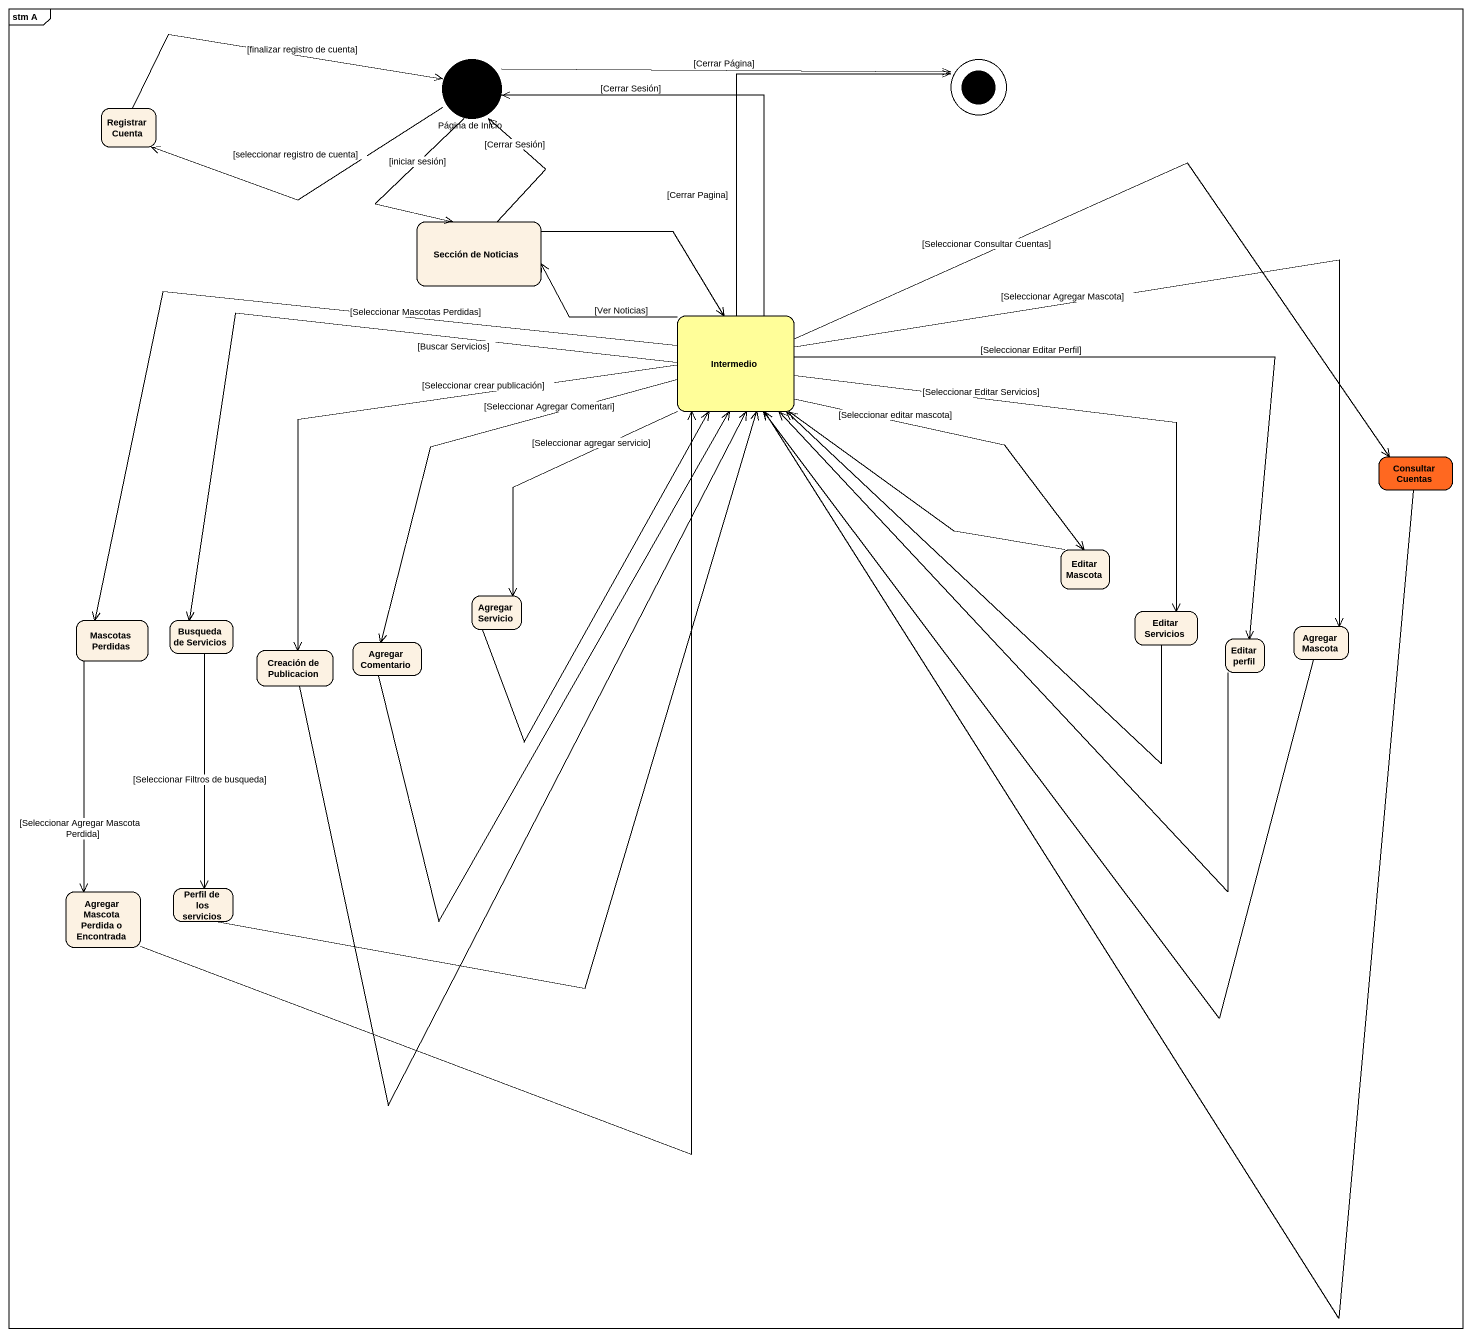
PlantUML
@startuml
mainframe stm A
hide empty description
state "Página de Inicio" as Página_de_Inicio <<start>>
state final1 <<end>>
state "Registrar Cuenta" as Registrar_Cuenta
state "Sección de Noticias" as Sección_de_Noticias
state Intermedio #FFFE99
state "Consultar Cuentas" as Consultar_Cuentas #FF6820
state "Editar Mascota" as Editar_Mascota
state "Mascotas Perdidas" as Mascotas_Perdidas
state "Busqueda de Servicios" as Busqueda_de_Servicios
state "Agregar Servicio" as Agregar_Servicio
state "Editar Servicios" as Editar_Servicios
state "Creación de Publicacion" as Creación_de_Publicacion
state "Agregar Comentario" as Agregar_Comentario
state "Editar perfil" as Editar_perfil
state "Agregar Mascota" as Agregar_Mascota
state "Agregar Mascota Perdida o Encontrada" as Agregar_Mascota_Perdida_o
state "Perfil de los servicios" as Perfil_de_los_servicios
Página_de_Inicio -right-> final1 : [Cerrar Página]
Página_de_Inicio -left-> Registrar_Cuenta : [seleccionar registro de cuenta]
Página_de_Inicio --> Sección_de_Noticias : [iniciar sesión]
Registrar_Cuenta -right-> Página_de_Inicio : [finalizar registro de cuenta]
Sección_de_Noticias -up-> Página_de_Inicio : [Cerrar Sesión]
Sección_de_Noticias -right-> Intermedio
Intermedio -up-> Página_de_Inicio : [Cerrar Sesión]
Intermedio -up-> final1 : [Cerrar Pagina]
Intermedio -left-> Sección_de_Noticias : [Ver Noticias]
Intermedio -right-> Consultar_Cuentas : [Seleccionar Consultar Cuentas]
Intermedio -right-> Editar_Mascota : [Seleccionar editar mascota]
Intermedio -left-> Mascotas_Perdidas : [Seleccionar Mascotas Perdidas]
Intermedio -left-> Busqueda_de_Servicios : [Buscar Servicios]
Intermedio --> Agregar_Servicio : [Seleccionar agregar servicio]
Intermedio --> Editar_Servicios : [Seleccionar Editar Servicios]
Intermedio --> Creación_de_Publicacion : [Seleccionar crear publicación]
Intermedio --> Agregar_Comentario : [Seleccionar Agregar Comentari]
Intermedio -right-> Editar_perfil : [Seleccionar Editar Perfil]
Intermedio -right-> Agregar_Mascota : [Seleccionar Agregar Mascota]
Consultar_Cuentas -left-> Intermedio
Editar_Mascota -left-> Intermedio
Mascotas_Perdidas --> Agregar_Mascota_Perdida_o : [Seleccionar Agregar Mascota Perdida]
Busqueda_de_Servicios --> Perfil_de_los_servicios : [Seleccionar Filtros de busqueda]
Agregar_Servicio -up-> Intermedio
Editar_Servicios -up-> Intermedio
Creación_de_Publicacion -up-> Intermedio
Agregar_Comentario -up-> Intermedio
Editar_perfil -left-> Intermedio
Agregar_Mascota -left-> Intermedio
Agregar_Mascota_Perdida_o -up-> Intermedio
Perfil_de_los_servicios -up-> Intermedio
@enduml
